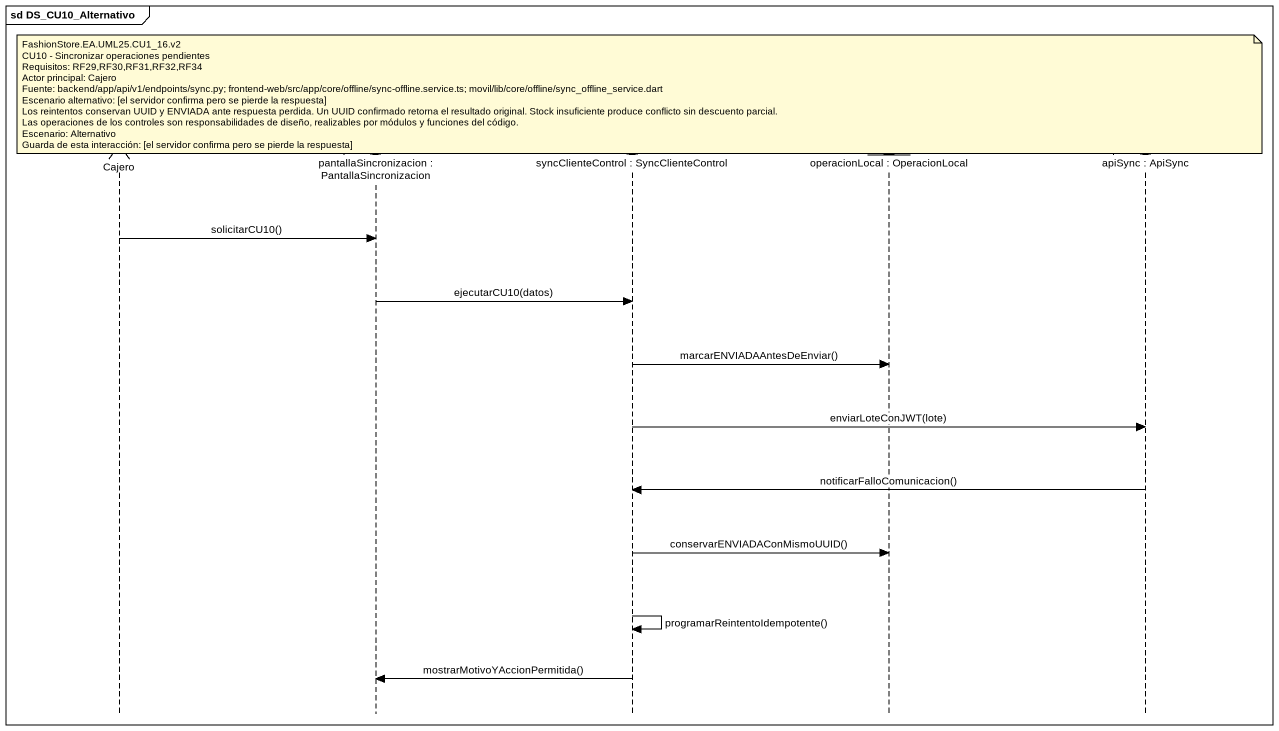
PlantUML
@startuml
mainframe sd DS_CU10_Alternativo
hide footbox
actor Cajero
boundary "pantallaSincronizacion : PantallaSincronizacion" as pantallaSincronizacion #F5FFE1
control "syncClienteControl : SyncClienteControl" as syncClienteControl #E4FFF0
entity "operacionLocal : OperacionLocal" as operacionLocal #E8F4FB
boundary "apiSync : ApiSync" as apiSync #F5FFE1

note over syncClienteControl
  FashionStore.EA.UML25.CU1_16.v2
  CU10 - Sincronizar operaciones pendientes
  Requisitos: RF29,RF30,RF31,RF32,RF34
  Actor principal: Cajero
  Fuente: backend/app/api/v1/endpoints/sync.py; frontend-web/src/app/core/offline/sync-offline.service.ts; movil/lib/core/offline/sync_offline_service.dart
  Escenario alternativo: [el servidor confirma pero se pierde la respuesta]
  Los reintentos conservan UUID y ENVIADA ante respuesta perdida. Un UUID confirmado retorna el resultado original. Stock insuficiente produce conflicto sin descuento parcial.
  Las operaciones de los controles son responsabilidades de diseño, realizables por módulos y funciones del código.
  Escenario: Alternativo
  Guarda de esta interacción: [el servidor confirma pero se pierde la respuesta]
end note
Cajero -> pantallaSincronizacion : solicitarCU10()
pantallaSincronizacion -> syncClienteControl : ejecutarCU10(datos)
syncClienteControl -> operacionLocal : marcarENVIADAAntesDeEnviar()
syncClienteControl -> apiSync : enviarLoteConJWT(lote)
apiSync -> syncClienteControl : notificarFalloComunicacion()
syncClienteControl -> operacionLocal : conservarENVIADAConMismoUUID()
syncClienteControl -> syncClienteControl : programarReintentoIdempotente()
syncClienteControl -> pantallaSincronizacion : mostrarMotivoYAccionPermitida()
@enduml
